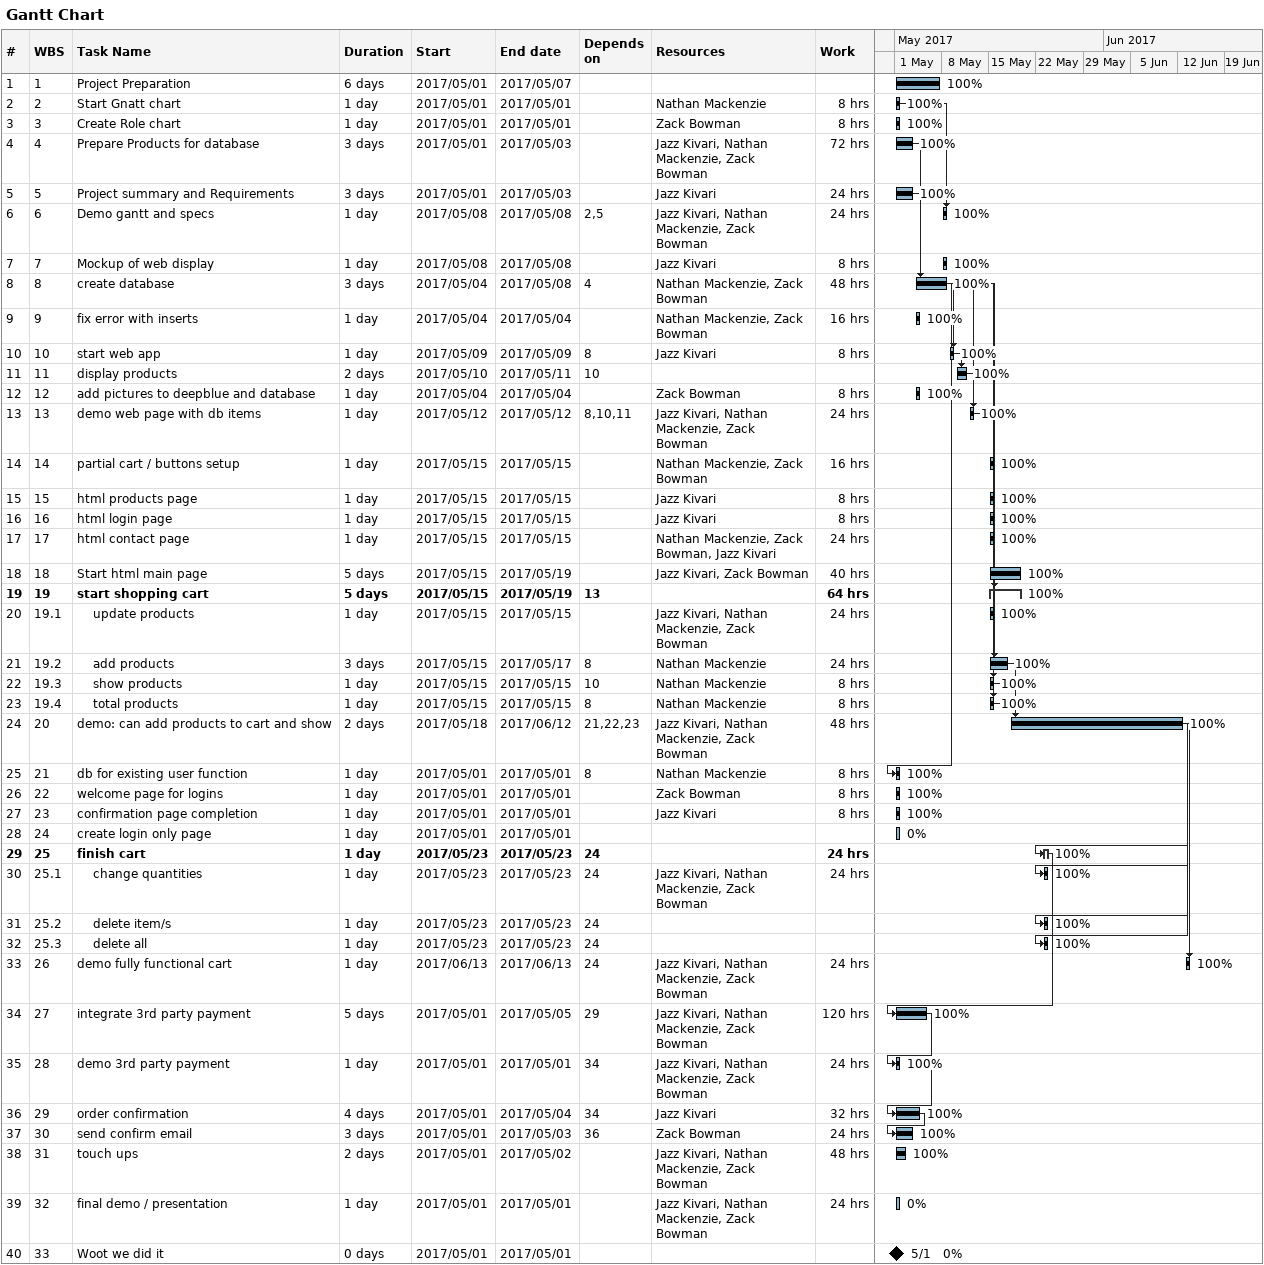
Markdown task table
Gantt Chart

| ID | WBS | Task | Duration | Start | Finish | Predecessors | Resources | % complete | Work (h) |
|---|---|---|---|---|---|---|---|---|---|
| 1 | 1 | Project Preparation | 6d | 2017-05-01 | 2017-05-07 |  |  | 100 |  |
| 2 | 2 | Start Gnatt chart | 1d | 2017-05-01 | 2017-05-01 |  | Nathan Mackenzie | 100 | 8 |
| 3 | 3 | Create Role chart | 1d | 2017-05-01 | 2017-05-01 |  | Zack Bowman | 100 | 8 |
| 4 | 4 | Prepare Products for database | 3d | 2017-05-01 | 2017-05-03 |  | Jazz Kivari, Nathan Mackenzie, Zack Bowman | 100 | 72 |
| 5 | 5 | Project summary and Requirements | 3d | 2017-05-01 | 2017-05-03 |  | Jazz Kivari | 100 | 24 |
| 6 | 6 | Demo gantt and specs | 1d | 2017-05-08 | 2017-05-08 | 2, 5 | Jazz Kivari, Nathan Mackenzie, Zack Bowman | 100 | 24 |
| 7 | 7 | Mockup of web display | 1d | 2017-05-08 | 2017-05-08 |  | Jazz Kivari | 100 | 8 |
| 8 | 8 | create database | 3d | 2017-05-04 | 2017-05-08 | 4 | Nathan Mackenzie, Zack Bowman | 100 | 48 |
| 9 | 9 | fix error with inserts | 1d | 2017-05-04 | 2017-05-04 |  | Nathan Mackenzie, Zack Bowman | 100 | 16 |
| 10 | 10 | start web app | 1d | 2017-05-09 | 2017-05-09 | 8 | Jazz Kivari | 100 | 8 |
| 11 | 11 | display products | 2d | 2017-05-10 | 2017-05-11 | 10 |  | 100 |  |
| 12 | 12 | add pictures to deepblue and database | 1d | 2017-05-04 | 2017-05-04 |  | Zack Bowman | 100 | 8 |
| 13 | 13 | demo web page with db items | 1d | 2017-05-12 | 2017-05-12 | 8, 10, 11 | Jazz Kivari, Nathan Mackenzie, Zack Bowman | 100 | 24 |
| 14 | 14 | partial cart / buttons setup | 1d | 2017-05-15 | 2017-05-15 |  | Nathan Mackenzie, Zack Bowman | 100 | 16 |
| 15 | 15 | html products page | 1d | 2017-05-15 | 2017-05-15 |  | Jazz Kivari | 100 | 8 |
| 16 | 16 | html login page | 1d | 2017-05-15 | 2017-05-15 |  | Jazz Kivari | 100 | 8 |
| 17 | 17 | html contact page | 1d | 2017-05-15 | 2017-05-15 |  | Nathan Mackenzie, Zack Bowman, Jazz Kivari | 100 | 24 |
| 18 | 18 | Start html main page | 5d | 2017-05-15 | 2017-05-19 |  | Jazz Kivari, Zack Bowman | 100 | 40 |
| 19 | 19 | **start shopping cart** | 5d | 2017-05-15 | 2017-05-19 | 13 |  | 100 | 64 |
| 20 | 19.1 | update products | 1d | 2017-05-15 | 2017-05-15 |  | Jazz Kivari, Nathan Mackenzie, Zack Bowman | 100 | 24 |
| 21 | 19.2 | add products | 3d | 2017-05-15 | 2017-05-17 | 8 | Nathan Mackenzie | 100 | 24 |
| 22 | 19.3 | show products | 1d | 2017-05-15 | 2017-05-15 | 10 | Nathan Mackenzie | 100 | 8 |
| 23 | 19.4 | total products | 1d | 2017-05-15 | 2017-05-15 | 8 | Nathan Mackenzie | 100 | 8 |
| 24 | 20 | demo: can add products to cart and show | 2d | 2017-05-18 | 2017-06-12 | 21, 22, 23 | Jazz Kivari, Nathan Mackenzie, Zack Bowman | 100 | 48 |
| 25 | 21 | db for existing user function | 1d | 2017-05-01 | 2017-05-01 | 8 | Nathan Mackenzie | 100 | 8 |
| 26 | 22 | welcome page for logins | 1d | 2017-05-01 | 2017-05-01 |  | Zack Bowman | 100 | 8 |
| 27 | 23 | confirmation page completion | 1d | 2017-05-01 | 2017-05-01 |  | Jazz Kivari | 100 | 8 |
| 28 | 24 | create login only page | 1d | 2017-05-01 | 2017-05-01 |  |  | 0 |  |
| 29 | 25 | **finish cart** | 1d | 2017-05-23 | 2017-05-23 | 24 |  | 100 | 24 |
| 30 | 25.1 | change quantities | 1d | 2017-05-23 | 2017-05-23 | 24 | Jazz Kivari, Nathan Mackenzie, Zack Bowman | 100 | 24 |
| 31 | 25.2 | delete item/s | 1d | 2017-05-23 | 2017-05-23 | 24 |  | 100 |  |
| 32 | 25.3 | delete all | 1d | 2017-05-23 | 2017-05-23 | 24 |  | 100 |  |
| 33 | 26 | demo fully functional cart | 1d | 2017-06-13 | 2017-06-13 | 24 | Jazz Kivari, Nathan Mackenzie, Zack Bowman | 100 | 24 |
| 34 | 27 | integrate 3rd party payment | 5d | 2017-05-01 | 2017-05-05 | 29 | Jazz Kivari, Nathan Mackenzie, Zack Bowman | 100 | 120 |
| 35 | 28 | demo 3rd party payment | 1d | 2017-05-01 | 2017-05-01 | 34 | Jazz Kivari, Nathan Mackenzie, Zack Bowman | 100 | 24 |
| 36 | 29 | order confirmation | 4d | 2017-05-01 | 2017-05-04 | 34 | Jazz Kivari | 100 | 32 |
| 37 | 30 | send confirm email | 3d | 2017-05-01 | 2017-05-03 | 36 | Zack Bowman | 100 | 24 |
| 38 | 31 | touch ups | 2d | 2017-05-01 | 2017-05-02 |  | Jazz Kivari, Nathan Mackenzie, Zack Bowman | 100 | 48 |
| 39 | 32 | final demo / presentation | 1d | 2017-05-01 | 2017-05-01 |  | Jazz Kivari, Nathan Mackenzie, Zack Bowman | 0 | 24 |
| 40 | 33 | Woot we did it | 0d | 2017-05-01 | 2017-05-01 |  |  | 0 |  |
